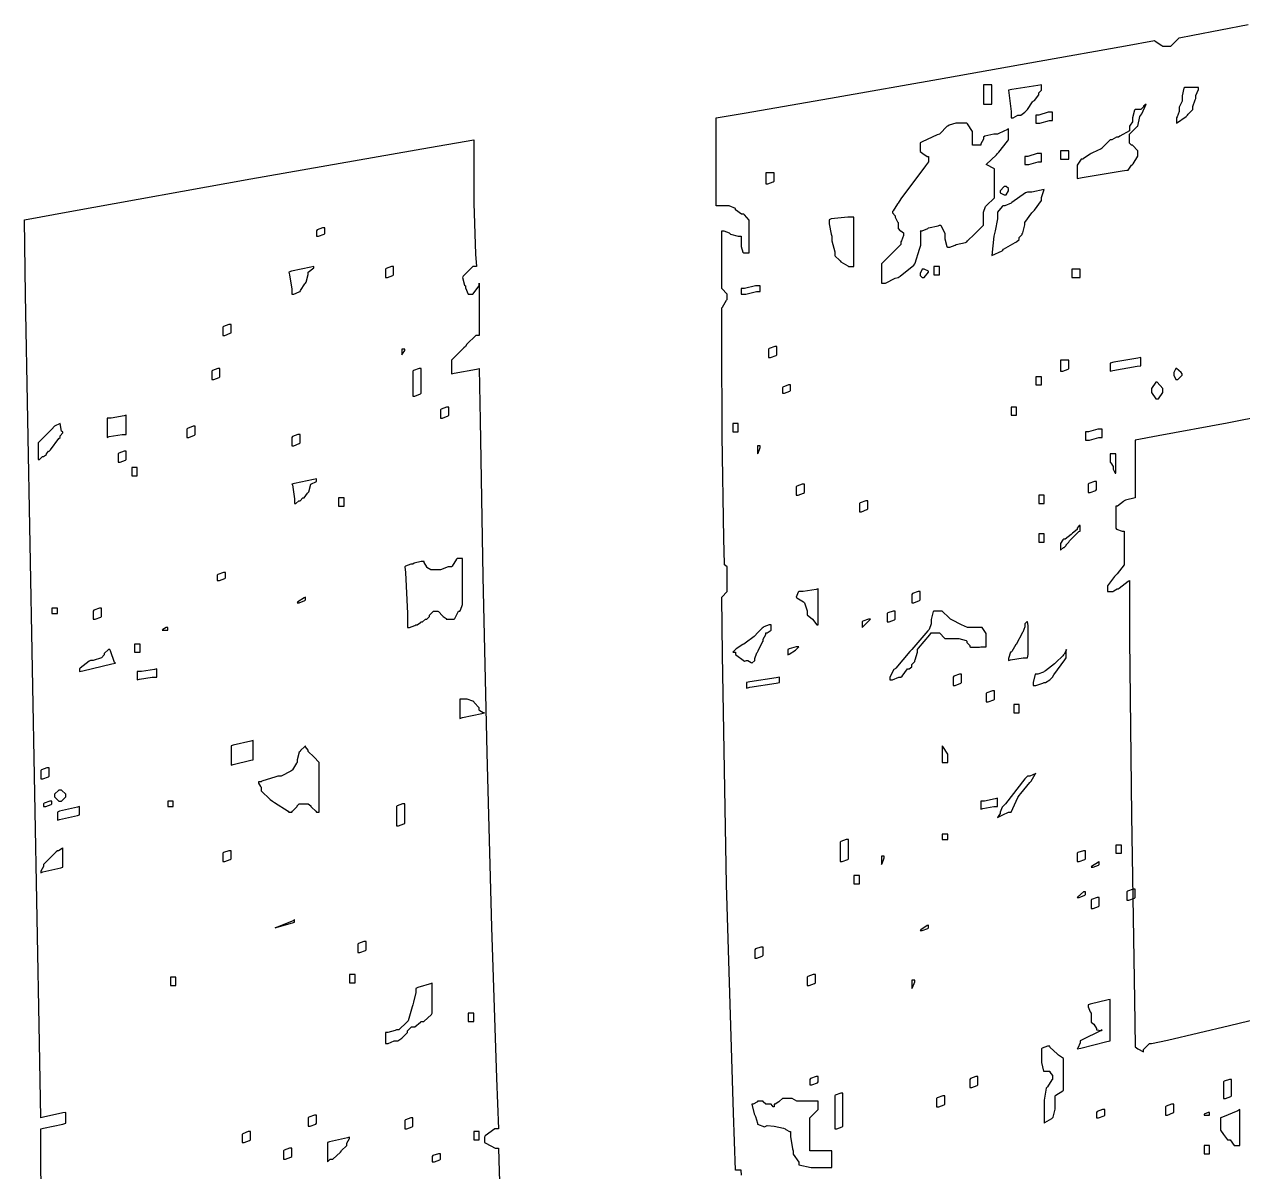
# Model space of a CAD drawing. Extents: x 59 to 294, y 65 to 304.
# Drawn here: x 87.6 to 103.19, y 284.53 to 299.22 of the extents above; entities that cross this region are included whole.
import ezdxf

# ---------------------------------------------------------------- set-up
doc = ezdxf.new("R2010")
doc.units = 0
doc.header["$MEASUREMENT"] = 0

msp = doc.modelspace()

# ---------------------------------------------------------------- linework, layer by layer
at = {"color": 7}
for points in [[(96.7754, 284.489), (96.7673, 284.551), (96.7493, 284.551), (96.7094, 284.551), (96.6971, 284.551), (96.6692, 285.283), (96.581, 288.207), (96.5288, 291.148), (96.5207, 291.888), (96.5288, 291.898), (96.581, 291.951), (96.5909, 291.96), (96.5909, 292.004), (96.5909, 292.103), (96.5909, 292.136), (96.5909, 292.154), (96.5909, 292.194), (96.5909, 292.206), (96.5909, 292.206), (96.5909, 292.24), (96.5909, 292.24), (96.5909, 292.276), (96.5909, 292.276), (96.5549, 292.304), (96.5549, 292.312), (96.5454, 292.639), (96.5246, 293.952), (96.5207, 295.183), (96.5207, 295.592), (96.5288, 295.602), (96.581, 295.69), (96.5909, 295.698), (96.5909, 295.734), (96.5909, 295.768), (96.581, 295.778), (96.5288, 295.832), (96.5207, 295.84), (96.5207, 296.026), (96.5207, 296.442), (96.5207, 296.58), (96.5468, 296.58), (96.6156, 296.555), (96.6251, 296.546), (96.6336, 296.537), (96.7327, 296.51), (96.7673, 296.51), (96.7673, 296.474), (96.7673, 296.474), (96.7673, 296.44), (96.7673, 296.44), (96.7673, 296.404), (96.7673, 296.377), (96.792, 296.307), (96.8015, 296.297), (96.8195, 296.297), (96.8597, 296.297), (96.8735, 296.297), (96.8735, 296.351), (96.8735, 296.471), (96.8735, 296.51), (96.8735, 296.554), (96.8735, 296.653), (96.8735, 296.686), (96.8735, 296.714), (96.81, 296.784), (96.8015, 296.792), (96.7754, 296.792), (96.6971, 296.846), (96.6971, 296.863), (96.6971, 296.863), (96.617, 296.898), (96.5909, 296.898), (96.5549, 296.898), (96.4752, 296.898), (96.4487, 296.898), (96.4487, 297.04), (96.4487, 297.463), (96.4487, 297.886), (96.4487, 298.027), (96.8319, 298.092), (97.984, 298.29), (99.2932, 298.522), (100.582, 298.752), (101.69, 298.95), (102.059, 299.015), (102.067, 299.007), (102.155, 298.953), (102.165, 298.943), (102.181, 298.943), (102.222, 298.943), (102.235, 298.943), (102.27, 298.943), (102.278, 298.953), (102.366, 299.041), (102.376, 299.049), (102.552, 299.085), (103.258, 299.223)], [(87.8099, 284.114), (87.8057, 284.839), (87.8057, 285.08), (87.8403, 285.09), (88.0883, 285.142), (88.1242, 285.151), (88.1242, 285.186), (88.1242, 285.265), (88.1242, 285.291), (88.0883, 285.283), (87.8403, 285.23), (87.8057, 285.221), (87.788, 286.183), (87.6117, 295.761), (87.5951, 296.722), (88.1765, 296.828), (90.4956, 297.247), (92.7806, 297.648), (93.3457, 297.744), (93.3457, 297.542), (93.3496, 296.933), (93.3704, 296.281), (93.3799, 296.121), (93.3358, 296.121), (93.212, 295.999), (93.2035, 295.981), (93.2035, 295.981), (93.2296, 295.884), (93.2395, 295.874), (93.2395, 295.848), (93.2737, 295.768), (93.2737, 295.768), (93.3097, 295.768), (93.3358, 295.768), (93.4159, 295.876), (93.4159, 295.91), (93.4159, 295.743), (93.4159, 295.366), (93.4159, 295.239), (93.3718, 295.239), (93.2561, 295.126), (93.2395, 295.099), (93.2215, 295.082), (93.0797, 294.94), (93.0631, 294.922), (93.0631, 294.896), (93.0631, 294.837), (93.0631, 294.816), (93.0631, 294.799), (93.0631, 294.76), (93.0631, 294.746), (93.0974, 294.755), (93.3799, 294.808), (93.4159, 294.816), (93.4268, 294.151), (93.4642, 292.154), (93.5122, 289.895), (93.5743, 287.664), (93.6392, 285.727), (93.6625, 285.08), (93.6184, 285.08), (93.4942, 284.992), (93.4861, 284.974), (93.4861, 284.958), (93.4861, 284.918), (93.4861, 284.904), (93.5027, 284.896), (93.6226, 284.832), (93.6625, 284.832), (93.6706, 284.533), (93.7147, 283.334)], [(103.981, 294.311), (102.989, 294.116), (102.106, 293.954), (101.812, 293.9), (101.812, 293.715), (101.812, 293.298), (101.812, 293.158), (101.812, 293.158), (101.687, 293.132), (101.67, 293.122), (101.661, 293.114), (101.588, 293.052), (101.564, 293.052), (101.564, 293.052), (101.564, 292.947), (101.564, 292.912), (101.564, 292.877), (101.564, 292.797), (101.564, 292.77), (101.572, 292.761), (101.646, 292.735), (101.67, 292.735), (101.67, 292.683), (101.67, 292.563), (101.67, 292.523), (101.67, 292.479), (101.67, 292.38), (101.67, 292.347), (101.67, 292.302), (101.582, 292.188), (101.564, 292.17), (101.546, 292.154), (101.46, 292.034), (101.46, 291.994), (101.46, 291.96), (101.476, 291.96), (101.516, 291.96), (101.53, 291.96), (101.538, 291.969), (101.583, 291.994), (101.6, 291.994), (101.608, 292.004), (101.723, 292.092), (101.74, 292.1), (101.74, 291.349), (101.763, 289.093), (101.802, 286.73), (101.812, 286.139), (101.812, 286.13), (101.847, 286.103), (101.847, 286.103), (101.917, 286.067), (101.917, 286.095), (101.995, 286.173), (102.023, 286.173), (102.225, 286.217), (103.019, 286.403), (103.777, 286.588)]]:
    msp.add_lwpolyline(points, dxfattribs=at)
for points in [[(99.8721, 298.203), (99.8982, 298.203), (99.9561, 298.203), (99.9765, 298.203), (99.9765, 298.265), (99.9765, 298.404), (99.9765, 298.45), (99.9504, 298.45), (99.8911, 298.45), (99.8721, 298.45), (99.8721, 298.389), (99.8721, 298.25), (99.8721, 298.203)], [(100.225, 298.027), (100.251, 298.027), (100.309, 298.061), (100.329, 298.061), (100.347, 298.061), (100.401, 298.097), (100.401, 298.097), (100.435, 298.133), (100.435, 298.133), (100.496, 298.23), (100.506, 298.238), (100.524, 298.248), (100.578, 298.321), (100.578, 298.344), (100.612, 298.38), (100.612, 298.398), (100.612, 298.438), (100.612, 298.45), (100.568, 298.442), (100.233, 298.389), (100.189, 298.38), (100.197, 298.345), (100.225, 298.107), (100.225, 298.027)], [(102.446, 298.414), (102.436, 298.406), (102.412, 298.307), (102.412, 298.274), (102.412, 298.239), (102.376, 298.161), (102.376, 298.133), (102.376, 298.107), (102.35, 298.037), (102.342, 298.027), (102.342, 297.991), (102.342, 297.957), (102.342, 297.957), (102.464, 298.045), (102.482, 298.061), (102.49, 298.071), (102.543, 298.125), (102.552, 298.133), (102.552, 298.169), (102.578, 298.257), (102.588, 298.274), (102.588, 298.31), (102.622, 298.388), (102.622, 298.414), (102.578, 298.414), (102.479, 298.414), (102.446, 298.414)], [(101.953, 298.203), (101.953, 298.203), (101.917, 298.177), (101.917, 298.167), (101.883, 298.133), (101.865, 298.133), (101.825, 298.133), (101.812, 298.133), (101.802, 298.125), (101.776, 298.026), (101.776, 297.991), (101.776, 297.974), (101.749, 297.93), (101.74, 297.921), (101.74, 297.885), (101.74, 297.859), (101.617, 297.79), (101.6, 297.78), (101.572, 297.78), (101.513, 297.744), (101.494, 297.744), (101.484, 297.736), (101.396, 297.648), (101.388, 297.638), (101.378, 297.63), (101.264, 297.578), (101.247, 297.568), (101.238, 297.56), (101.15, 297.507), (101.141, 297.498), (101.123, 297.498), (101.071, 297.419), (101.071, 297.392), (101.071, 297.357), (101.071, 297.279), (101.071, 297.251), (101.132, 297.261), (101.644, 297.348), (101.706, 297.356), (101.723, 297.356), (101.767, 297.419), (101.776, 297.428), (101.785, 297.437), (101.847, 297.536), (101.847, 297.568), (101.847, 297.604), (101.837, 297.614), (101.785, 297.666), (101.776, 297.674), (101.767, 297.674), (101.74, 297.7), (101.74, 297.708), (101.74, 297.744), (101.74, 297.762), (101.74, 297.802), (101.74, 297.815), (101.749, 297.825), (101.837, 297.913), (101.847, 297.921), (101.847, 297.921), (101.873, 298.045), (101.883, 298.061), (101.899, 298.079), (101.953, 298.203), (101.953, 298.203)], [(100.542, 297.957), (100.594, 297.957), (100.714, 297.991), (100.754, 297.991), (100.754, 298.019), (100.754, 298.078), (100.754, 298.097), (100.7, 298.097), (100.58, 298.061), (100.542, 298.061), (100.542, 298.035), (100.542, 297.977), (100.542, 297.957)], [(98.8138, 296.44), (98.8138, 296.405), (98.7242, 296.315), (98.7076, 296.297), (98.6896, 296.281), (98.5739, 296.166), (98.5654, 296.157), (98.5654, 296.096), (98.5654, 295.957), (98.5654, 295.91), (98.618, 295.91), (98.7418, 295.972), (98.7778, 295.981), (98.8039, 295.999), (98.9803, 296.14), (98.9901, 296.157), (98.9983, 296.166), (99.0505, 296.343), (99.0604, 296.369), (99.0685, 296.395), (99.0685, 296.572), (99.0604, 296.58), (99.0865, 296.58), (99.1567, 296.607), (99.1665, 296.616), (99.1665, 296.616), (99.289, 296.642), (99.3069, 296.65), (99.3235, 296.65), (99.3771, 296.546), (99.3771, 296.51), (99.3771, 296.475), (99.4033, 296.379), (99.4131, 296.369), (99.4392, 296.369), (99.5094, 296.395), (99.5193, 296.404), (99.5193, 296.404), (99.6417, 296.431), (99.6597, 296.44), (99.6678, 296.449), (99.756, 296.537), (99.7659, 296.546), (99.774, 296.555), (99.8622, 296.642), (99.8721, 296.65), (99.8721, 296.686), (99.8721, 296.766), (99.8721, 296.792), (99.8721, 296.82), (99.8968, 296.89), (99.9063, 296.898), (99.9148, 296.908), (100.003, 296.995), (100.013, 297.003), (100.013, 297.057), (100.013, 297.177), (100.013, 297.215), (100.013, 297.251), (100.013, 297.33), (100.013, 297.356), (100.013, 297.374), (99.9063, 297.428), (99.9063, 297.428), (99.9063, 297.428), (100.039, 297.551), (100.048, 297.568), (100.065, 297.586), (100.179, 297.728), (100.189, 297.744), (100.189, 297.78), (100.189, 297.859), (100.189, 297.885), (100.179, 297.877), (100.065, 297.825), (100.048, 297.815), (100.004, 297.815), (99.8883, 297.79), (99.8721, 297.78), (99.8721, 297.754), (99.8361, 297.695), (99.8361, 297.674), (99.8181, 297.674), (99.7783, 297.674), (99.7659, 297.674), (99.7299, 297.674), (99.7299, 297.71), (99.7299, 297.789), (99.7299, 297.815), (99.7299, 297.851), (99.6678, 297.948), (99.6597, 297.957), (99.6322, 297.957), (99.5729, 297.957), (99.5535, 297.957), (99.5179, 297.957), (99.4297, 297.93), (99.4131, 297.921), (99.4033, 297.913), (99.3151, 297.825), (99.3069, 297.815), (99.2794, 297.807), (99.0865, 297.718), (99.0604, 297.708), (99.0604, 297.692), (99.0604, 297.652), (99.0604, 297.638), (99.0604, 297.604), (99.0604, 297.596), (99.0946, 297.568), (99.0946, 297.568), (99.0946, 297.568), (99.1485, 297.532), (99.1665, 297.532), (99.1665, 297.498), (99.1665, 297.462), (99.1306, 297.41), (98.8123, 296.987), (98.7778, 296.933), (98.7683, 296.925), (98.7157, 296.836), (98.7076, 296.827), (98.7076, 296.81), (98.7418, 296.77), (98.7418, 296.756), (98.7418, 296.756), (98.7683, 296.696), (98.7778, 296.686), (98.7778, 296.67), (98.7778, 296.63), (98.7778, 296.616), (98.7778, 296.607), (98.8039, 296.58), (98.8138, 296.58), (98.8138, 296.58), (98.848, 296.555), (98.848, 296.546), (98.848, 296.519), (98.8219, 296.449), (98.8138, 296.44)], [(100.401, 297.428), (100.453, 297.428), (100.572, 297.462), (100.612, 297.462), (100.612, 297.489), (100.612, 297.549), (100.612, 297.568), (100.558, 297.568), (100.44, 297.532), (100.401, 297.532), (100.401, 297.506), (100.401, 297.448), (100.401, 297.428)], [(100.858, 297.498), (100.885, 297.498), (100.944, 297.498), (100.965, 297.498), (100.965, 297.525), (100.965, 297.585), (100.965, 297.604), (100.937, 297.604), (100.878, 297.604), (100.858, 297.604), (100.858, 297.578), (100.858, 297.518), (100.858, 297.498)], [(97.0841, 297.179), (97.1102, 297.179), (97.1808, 297.207), (97.1903, 297.215), (97.1903, 297.243), (97.1903, 297.302), (97.1903, 297.321), (97.1628, 297.321), (97.1035, 297.321), (97.0841, 297.321), (97.0841, 297.287), (97.0841, 297.207), (97.0841, 297.179)], [(100.648, 297.109), (100.648, 297.109), (100.488, 297.075), (100.435, 297.075), (100.408, 297.066), (100.233, 296.943), (100.225, 296.933), (100.225, 296.933), (100.145, 296.898), (100.119, 296.898), (100.109, 296.89), (100.048, 296.817), (100.048, 296.792), (100.048, 296.732), (100.021, 296.581), (100.013, 296.546), (100.003, 296.511), (99.9765, 296.263), (99.9765, 296.263), (99.9765, 296.263), (100.109, 296.325), (100.119, 296.333), (100.127, 296.343), (100.277, 296.431), (100.295, 296.44), (100.295, 296.44), (100.329, 296.466), (100.329, 296.474), (100.329, 296.492), (100.365, 296.533), (100.365, 296.546), (100.373, 296.555), (100.401, 296.654), (100.401, 296.686), (100.401, 296.686), (100.488, 296.81), (100.506, 296.827), (100.524, 296.845), (100.612, 296.969), (100.612, 296.969), (100.612, 297.004), (100.648, 297.109), (100.648, 297.109)], [(100.153, 297.145), (100.135, 297.145), (100.083, 297.093), (100.083, 297.075), (100.083, 297.066), (100.135, 297.039), (100.153, 297.039), (100.161, 297.039), (100.189, 297.093), (100.189, 297.109), (100.189, 297.119), (100.161, 297.145), (100.153, 297.145)], [(97.8958, 296.722), (97.8958, 296.67), (97.9219, 296.537), (97.9318, 296.51), (97.9318, 296.449), (97.966, 296.31), (97.966, 296.263), (97.9745, 296.255), (98.0267, 296.202), (98.0362, 296.193), (98.0447, 296.184), (98.1329, 296.131), (98.1424, 296.121), (98.159, 296.121), (98.1989, 296.121), (98.2126, 296.121), (98.2126, 296.281), (98.2126, 296.638), (98.2126, 296.756), (98.1329, 296.756), (97.9219, 296.732), (97.8958, 296.722)], [(91.3335, 296.51), (91.3599, 296.51), (91.4301, 296.537), (91.4396, 296.546), (91.4396, 296.563), (91.4396, 296.604), (91.4396, 296.616), (91.4121, 296.616), (91.3419, 296.59), (91.3335, 296.58), (91.3335, 296.58), (91.3335, 296.528), (91.3335, 296.51)], [(91.0167, 295.768), (91.0428, 295.768), (91.113, 295.796), (91.1229, 295.804), (91.131, 295.814), (91.1835, 295.902), (91.1931, 295.91), (91.2012, 295.92), (91.229, 296.019), (91.229, 296.051), (91.229, 296.051), (91.2992, 296.105), (91.2992, 296.121), (91.2633, 296.113), (91.0153, 296.061), (90.9807, 296.051), (90.9891, 296.017), (91.0167, 295.83), (91.0167, 295.768)], [(92.2154, 295.981), (92.2419, 295.981), (92.3121, 296.008), (92.3216, 296.017), (92.3216, 296.043), (92.3216, 296.102), (92.3216, 296.121), (92.2941, 296.121), (92.2239, 296.096), (92.2154, 296.087), (92.2154, 296.061), (92.2154, 296.001), (92.2154, 295.981)], [(99.2367, 296.017), (99.2533, 296.017), (99.2932, 296.017), (99.3069, 296.017), (99.3069, 296.043), (99.3069, 296.102), (99.3069, 296.121), (99.289, 296.121), (99.2491, 296.121), (99.2367, 296.121), (99.2367, 296.095), (99.2367, 296.037), (99.2367, 296.017)], [(99.0946, 296.087), (99.085, 296.087), (99.0604, 296.034), (99.0604, 296.017), (99.0604, 296.008), (99.085, 295.981), (99.0946, 295.981), (99.1126, 295.981), (99.1665, 296.051), (99.1665, 296.051), (99.1665, 296.061), (99.1126, 296.087), (99.0946, 296.087)], [(101.001, 295.981), (101.027, 295.981), (101.086, 295.981), (101.107, 295.981), (101.107, 296.008), (101.107, 296.067), (101.107, 296.087), (101.079, 296.087), (101.02, 296.087), (101.001, 296.087), (101.001, 296.061), (101.001, 296.001), (101.001, 295.981)], [(96.7673, 295.768), (96.828, 295.768), (96.967, 295.804), (97.0139, 295.804), (97.0139, 295.822), (97.0139, 295.862), (97.0139, 295.874), (96.9518, 295.874), (96.8128, 295.84), (96.7673, 295.84), (96.7673, 295.822), (96.7673, 295.782), (96.7673, 295.768)], [(90.1347, 295.239), (90.1608, 295.239), (90.231, 295.267), (90.2409, 295.275), (90.2409, 295.303), (90.2409, 295.362), (90.2409, 295.381), (90.2134, 295.381), (90.1428, 295.355), (90.1347, 295.345), (90.1347, 295.319), (90.1347, 295.26), (90.1347, 295.239)], [(92.4278, 294.992), (92.4278, 294.992), (92.4278, 294.992), (92.4278, 294.992), (92.4359, 295.002), (92.4638, 295.047), (92.4638, 295.063), (92.4278, 295.063), (92.4278, 295.046), (92.4278, 295.006), (92.4278, 294.992)], [(97.1201, 294.958), (97.1462, 294.958), (97.2164, 294.984), (97.2263, 294.992), (97.2263, 295.02), (97.2263, 295.079), (97.2263, 295.099), (97.1984, 295.099), (97.1282, 295.073), (97.1201, 295.063), (97.1201, 295.037), (97.1201, 294.979), (97.1201, 294.958)], [(100.858, 294.782), (100.885, 294.782), (100.955, 294.808), (100.965, 294.816), (100.965, 294.844), (100.965, 294.903), (100.965, 294.922), (100.937, 294.922), (100.878, 294.922), (100.858, 294.922), (100.858, 294.888), (100.858, 294.809), (100.858, 294.782)], [(101.494, 294.782), (101.528, 294.791), (101.838, 294.844), (101.883, 294.852), (101.883, 294.88), (101.883, 294.939), (101.883, 294.958), (101.847, 294.95), (101.538, 294.896), (101.494, 294.886), (101.494, 294.86), (101.494, 294.802), (101.494, 294.782)], [(89.9943, 294.676), (90.0204, 294.676), (90.0892, 294.702), (90.0987, 294.71), (90.0987, 294.738), (90.0987, 294.797), (90.0987, 294.816), (90.0726, 294.816), (90.0024, 294.791), (89.9943, 294.782), (89.9943, 294.755), (89.9943, 294.696), (89.9943, 294.676)], [(92.5682, 294.463), (92.5946, 294.463), (92.6648, 294.491), (92.6744, 294.499), (92.6744, 294.579), (92.6744, 294.757), (92.6744, 294.816), (92.6469, 294.816), (92.5766, 294.791), (92.5682, 294.782), (92.5682, 294.703), (92.5682, 294.524), (92.5682, 294.463)], [(100.542, 294.605), (100.558, 294.605), (100.598, 294.605), (100.612, 294.605), (100.612, 294.632), (100.612, 294.691), (100.612, 294.71), (100.594, 294.71), (100.554, 294.71), (100.542, 294.71), (100.542, 294.684), (100.542, 294.626), (100.542, 294.605)], [(102.342, 294.816), (102.332, 294.816), (102.306, 294.764), (102.306, 294.746), (102.306, 294.729), (102.332, 294.676), (102.342, 294.676), (102.358, 294.676), (102.412, 294.729), (102.412, 294.746), (102.402, 294.764), (102.342, 294.817), (102.342, 294.816)], [(97.2965, 294.499), (97.3226, 294.499), (97.3928, 294.525), (97.4026, 294.533), (97.4026, 294.551), (97.4026, 294.593), (97.4026, 294.605), (97.3748, 294.605), (97.3046, 294.579), (97.2965, 294.569), (97.2965, 294.553), (97.2965, 294.513), (97.2965, 294.499)], [(102.093, 294.64), (102.076, 294.64), (102.023, 294.561), (102.023, 294.533), (102.023, 294.507), (102.076, 294.429), (102.093, 294.429), (102.111, 294.429), (102.165, 294.507), (102.165, 294.533), (102.165, 294.561), (102.093, 294.64), (102.093, 294.64)], [(92.921, 294.181), (92.9474, 294.181), (93.0176, 294.209), (93.0271, 294.217), (93.0271, 294.244), (93.0271, 294.303), (93.0271, 294.323), (92.9996, 294.323), (92.9294, 294.297), (92.921, 294.287), (92.921, 294.261), (92.921, 294.201), (92.921, 294.181)], [(100.225, 294.217), (100.241, 294.217), (100.281, 294.217), (100.295, 294.217), (100.295, 294.244), (100.295, 294.303), (100.295, 294.323), (100.277, 294.323), (100.237, 294.323), (100.225, 294.323), (100.225, 294.297), (100.225, 294.237), (100.225, 294.217)], [(88.054, 294.11), (87.9821, 294.076), (87.9479, 294.04), (87.9299, 294.024), (87.788, 293.882), (87.7715, 293.864), (87.7715, 293.847), (87.7715, 293.807), (87.7715, 293.794), (87.7715, 293.794), (87.7715, 293.741), (87.7715, 293.723), (87.7715, 293.706), (87.7715, 293.666), (87.7715, 293.652), (87.788, 293.652), (87.8279, 293.688), (87.8417, 293.688), (87.8417, 293.688), (87.8777, 293.715), (87.8777, 293.723), (87.8777, 293.723), (87.9023, 293.758), (87.9119, 293.758), (87.9285, 293.776), (88.036, 293.918), (88.054, 293.934), (88.054, 293.952), (88.0883, 293.992), (88.0883, 294.004), (88.0703, 294.014), (88.054, 294.11), (88.054, 294.11)], [(88.6534, 293.934), (88.6795, 293.944), (88.845, 293.97), (88.9, 293.97), (88.9, 294.032), (88.9, 294.171), (88.9, 294.217), (88.8725, 294.209), (88.707, 294.181), (88.6534, 294.181), (88.6534, 294.12), (88.6534, 293.981), (88.6534, 293.934)], [(89.6758, 293.934), (89.7019, 293.934), (89.7724, 293.962), (89.7819, 293.97), (89.7819, 293.998), (89.7819, 294.057), (89.7819, 294.076), (89.7544, 294.076), (89.6842, 294.05), (89.6758, 294.04), (89.6758, 294.014), (89.6758, 293.955), (89.6758, 293.934)], [(96.6611, 294.004), (96.6777, 294.004), (96.7176, 294.004), (96.7313, 294.004), (96.7313, 294.032), (96.7313, 294.091), (96.7313, 294.11), (96.7133, 294.11), (96.6735, 294.11), (96.6611, 294.11), (96.6611, 294.084), (96.6611, 294.025), (96.6611, 294.004)], [(91.0167, 293.828), (91.0428, 293.828), (91.113, 293.856), (91.1229, 293.864), (91.1229, 293.891), (91.1229, 293.951), (91.1229, 293.97), (91.0953, 293.97), (91.0248, 293.944), (91.0167, 293.934), (91.0167, 293.908), (91.0167, 293.849), (91.0167, 293.828)], [(101.177, 293.9), (101.229, 293.9), (101.348, 293.934), (101.388, 293.934), (101.388, 293.962), (101.388, 294.021), (101.388, 294.04), (101.334, 294.04), (101.215, 294.004), (101.177, 294.004), (101.177, 293.978), (101.177, 293.92), (101.177, 293.9)], [(96.9779, 293.723), (96.9779, 293.723), (96.9779, 293.723), (96.9779, 293.723), (96.9864, 293.733), (97.0139, 293.805), (97.0139, 293.828), (96.9779, 293.828), (96.9779, 293.802), (96.9779, 293.744), (96.9779, 293.723)], [(88.7938, 293.617), (88.8199, 293.617), (88.8905, 293.643), (88.9, 293.652), (88.9, 293.679), (88.9, 293.739), (88.9, 293.758), (88.8725, 293.758), (88.8023, 293.733), (88.7938, 293.723), (88.7938, 293.697), (88.7938, 293.638), (88.7938, 293.617)], [(101.494, 293.617), (101.502, 293.609), (101.53, 293.563), (101.53, 293.547), (101.53, 293.529), (101.554, 293.475), (101.564, 293.475), (101.564, 293.537), (101.564, 293.678), (101.564, 293.723), (101.546, 293.723), (101.506, 293.723), (101.494, 293.723), (101.494, 293.697), (101.494, 293.638), (101.494, 293.617)], [(88.9702, 293.441), (88.9868, 293.441), (89.0266, 293.441), (89.0404, 293.441), (89.0404, 293.468), (89.0404, 293.528), (89.0404, 293.547), (89.0228, 293.547), (88.9825, 293.547), (88.9702, 293.547), (88.9702, 293.521), (88.9702, 293.461), (88.9702, 293.441)], [(91.0526, 293.088), (91.0689, 293.088), (91.1091, 293.122), (91.1229, 293.122), (91.1571, 293.158), (91.1751, 293.158), (91.2192, 293.22), (91.229, 293.229), (91.2372, 293.238), (91.2633, 293.335), (91.2633, 293.335), (91.3335, 293.371), (91.3335, 293.405), (91.2978, 293.397), (91.0512, 293.344), (91.0167, 293.335), (91.0248, 293.327), (91.0526, 293.149), (91.0526, 293.088)], [(97.4729, 293.194), (97.499, 293.194), (97.5692, 293.22), (97.579, 293.229), (97.579, 293.256), (97.579, 293.315), (97.579, 293.335), (97.5512, 293.335), (97.481, 293.309), (97.4729, 293.299), (97.4729, 293.273), (97.4729, 293.215), (97.4729, 293.194)], [(101.211, 293.229), (101.238, 293.229), (101.308, 293.256), (101.317, 293.265), (101.317, 293.292), (101.317, 293.351), (101.317, 293.371), (101.29, 293.371), (101.22, 293.344), (101.211, 293.335), (101.211, 293.309), (101.211, 293.249), (101.211, 293.229)], [(91.616, 293.052), (91.6326, 293.052), (91.6725, 293.052), (91.6862, 293.052), (91.6862, 293.08), (91.6862, 293.139), (91.6862, 293.158), (91.6686, 293.158), (91.6284, 293.158), (91.616, 293.158), (91.616, 293.132), (91.616, 293.073), (91.616, 293.052)], [(100.578, 293.088), (100.594, 293.088), (100.634, 293.088), (100.648, 293.088), (100.648, 293.116), (100.648, 293.175), (100.648, 293.194), (100.63, 293.194), (100.59, 293.194), (100.578, 293.194), (100.578, 293.168), (100.578, 293.109), (100.578, 293.088)], [(98.2846, 292.982), (98.3107, 292.982), (98.3795, 293.009), (98.389, 293.018), (98.389, 293.044), (98.389, 293.103), (98.389, 293.122), (98.3629, 293.122), (98.2927, 293.098), (98.2846, 293.088), (98.2846, 293.062), (98.2846, 293.003), (98.2846, 292.982)], [(100.578, 292.593), (100.594, 292.593), (100.634, 292.593), (100.648, 292.593), (100.648, 292.621), (100.648, 292.68), (100.648, 292.699), (100.63, 292.699), (100.59, 292.699), (100.578, 292.699), (100.578, 292.673), (100.578, 292.614), (100.578, 292.593)], [(101.107, 292.806), (101.097, 292.806), (101.071, 292.77), (101.071, 292.77), (101.071, 292.753), (101.009, 292.709), (101.001, 292.699), (100.991, 292.691), (100.918, 292.629), (100.894, 292.629), (100.885, 292.621), (100.858, 292.576), (100.858, 292.559), (100.858, 292.542), (100.858, 292.503), (100.858, 292.489), (100.894, 292.523), (100.903, 292.523), (100.93, 292.55), (100.93, 292.559), (100.965, 292.593), (100.973, 292.611), (101.089, 292.727), (101.107, 292.735), (101.107, 292.77), (101.107, 292.77), (101.107, 292.797), (101.107, 292.806)], [(92.498, 291.501), (92.5241, 291.501), (92.5946, 291.527), (92.6042, 291.535), (92.6207, 291.535), (92.6648, 291.563), (92.6744, 291.571), (92.691, 291.571), (92.7308, 291.607), (92.7446, 291.607), (92.7806, 291.641), (92.7806, 291.659), (92.8328, 291.711), (92.8508, 291.711), (92.8867, 291.711), (92.8949, 291.703), (92.9474, 291.651), (92.9569, 291.641), (92.9569, 291.641), (92.9929, 291.616), (92.9929, 291.607), (93.0271, 291.607), (93.0437, 291.607), (93.0836, 291.607), (93.0974, 291.607), (93.1058, 291.616), (93.1527, 291.711), (93.1693, 291.711), (93.1774, 291.721), (93.2035, 291.794), (93.2035, 291.817), (93.2035, 291.96), (93.2035, 292.278), (93.2035, 292.383), (93.1855, 292.383), (93.1457, 292.383), (93.1333, 292.383), (93.1238, 292.374), (93.0712, 292.286), (93.0631, 292.276), (93.019, 292.276), (92.9199, 292.24), (92.8867, 292.24), (92.8688, 292.24), (92.8289, 292.24), (92.8165, 292.24), (92.7985, 292.24), (92.7446, 292.268), (92.7446, 292.276), (92.7446, 292.276), (92.7104, 292.33), (92.7104, 292.347), (92.6744, 292.347), (92.5862, 292.322), (92.5682, 292.312), (92.5421, 292.312), (92.4719, 292.286), (92.4638, 292.276), (92.4719, 292.206), (92.498, 291.677), (92.498, 291.501)], [(90.0645, 292.1), (90.0906, 292.1), (90.1608, 292.128), (90.1707, 292.136), (90.1707, 292.154), (90.1707, 292.194), (90.1707, 292.206), (90.1428, 292.206), (90.0726, 292.18), (90.0645, 292.17), (90.0645, 292.154), (90.0645, 292.114), (90.0645, 292.1)], [(97.4729, 291.888), (97.481, 291.88), (97.5692, 291.827), (97.579, 291.817), (97.579, 291.817), (97.6133, 291.713), (97.6133, 291.677), (97.6133, 291.66), (97.6835, 291.607), (97.6835, 291.607), (97.6835, 291.607), (97.7374, 291.535), (97.7554, 291.535), (97.7554, 291.651), (97.7554, 291.908), (97.7554, 291.994), (97.7276, 291.986), (97.5625, 291.96), (97.5071, 291.96), (97.4975, 291.951), (97.4729, 291.888), (97.4729, 291.888)], [(98.9542, 291.817), (98.9803, 291.817), (99.0505, 291.845), (99.0604, 291.853), (99.0604, 291.881), (99.0604, 291.94), (99.0604, 291.96), (99.0328, 291.96), (98.9623, 291.933), (98.9542, 291.924), (98.9542, 291.898), (98.9542, 291.838), (98.9542, 291.817)], [(87.9479, 291.677), (87.9644, 291.677), (88.0043, 291.677), (88.0181, 291.677), (88.0181, 291.695), (88.0181, 291.735), (88.0181, 291.747), (88.0001, 291.747), (87.9602, 291.747), (87.9479, 291.747), (87.9479, 291.731), (87.9479, 291.691), (87.9479, 291.677)], [(88.477, 291.607), (88.5031, 291.607), (88.5733, 291.633), (88.5832, 291.641), (88.5832, 291.669), (88.5832, 291.728), (88.5832, 291.747), (88.5553, 291.747), (88.4851, 291.721), (88.477, 291.711), (88.477, 291.685), (88.477, 291.627), (88.477, 291.607)], [(91.0869, 291.817), (91.113, 291.817), (91.1835, 291.845), (91.1931, 291.853), (91.1931, 291.888), (91.1751, 291.88), (91.0953, 291.827), (91.0869, 291.817)], [(98.3188, 291.501), (98.3273, 291.51), (98.4155, 291.598), (98.425, 291.607), (98.3975, 291.607), (98.3273, 291.58), (98.3188, 291.571), (98.3188, 291.571), (98.3188, 291.519), (98.3188, 291.501)], [(98.6374, 291.571), (98.6635, 291.571), (98.7323, 291.598), (98.7418, 291.607), (98.7418, 291.633), (98.7418, 291.692), (98.7418, 291.711), (98.7157, 291.711), (98.6455, 291.687), (98.6374, 291.677), (98.6374, 291.651), (98.6374, 291.592), (98.6374, 291.571)], [(98.6716, 290.829), (98.7062, 290.829), (98.7859, 290.865), (98.8138, 290.865), (98.83, 290.875), (98.8963, 290.971), (98.9182, 290.971), (98.9182, 290.971), (98.9542, 290.998), (98.9542, 291.006), (98.9542, 291.024), (98.9901, 291.065), (98.9901, 291.078), (98.9983, 291.087), (99.0244, 291.186), (99.0244, 291.218), (99.041, 291.236), (99.1828, 291.404), (99.2008, 291.43), (99.2173, 291.43), (99.2572, 291.43), (99.271, 291.43), (99.3069, 291.43), (99.3151, 291.422), (99.3676, 291.368), (99.3771, 291.358), (99.4117, 291.358), (99.4915, 291.358), (99.5193, 291.358), (99.5535, 291.358), (99.6502, 291.334), (99.6597, 291.324), (99.6597, 291.308), (99.6957, 291.268), (99.6957, 291.254), (99.7038, 291.246), (99.8181, 291.246), (99.8361, 291.254), (99.8527, 291.254), (99.8926, 291.254), (99.9063, 291.254), (99.9063, 291.29), (99.9063, 291.368), (99.9063, 291.394), (99.9063, 291.422), (99.8527, 291.501), (99.8361, 291.501), (99.8361, 291.501), (99.6957, 291.501), (99.6957, 291.501), (99.6678, 291.501), (99.5895, 291.535), (99.5895, 291.535), (99.5895, 291.535), (99.4653, 291.598), (99.4474, 291.607), (99.4297, 291.624), (99.3429, 291.711), (99.3429, 291.711), (99.3069, 291.711), (99.289, 291.711), (99.2491, 291.711), (99.2367, 291.711), (99.2269, 291.703), (99.2008, 291.604), (99.2008, 291.571), (99.2008, 291.545), (99.1747, 291.475), (99.1665, 291.465), (99.1567, 291.457), (98.9803, 291.246), (98.9542, 291.218), (98.9266, 291.192), (98.7503, 290.981), (98.7418, 290.971), (98.7242, 290.963), (98.6716, 290.864), (98.6716, 290.829)], [(89.359, 291.465), (89.3755, 291.465), (89.4154, 291.465), (89.4292, 291.465), (89.4292, 291.501), (89.4112, 291.501), (89.3671, 291.475), (89.359, 291.465), (89.359, 291.465), (89.359, 291.465), (89.359, 291.465)], [(96.6971, 291.182), (96.6971, 291.156), (96.8114, 291.069), (96.8375, 291.078), (96.8541, 291.078), (96.8982, 291.051), (96.9077, 291.042), (96.9437, 291.078), (96.9437, 291.104), (96.9684, 291.174), (96.9779, 291.182), (96.9864, 291.2), (97.04, 291.308), (97.0499, 291.324), (97.0499, 291.352), (97.0841, 291.411), (97.0841, 291.43), (97.1007, 291.43), (97.1543, 291.465), (97.1543, 291.465), (97.1543, 291.483), (97.1543, 291.522), (97.1543, 291.535), (97.1282, 291.535), (97.058, 291.51), (97.0499, 291.501), (97.04, 291.492), (96.9864, 291.44), (96.9779, 291.43), (96.9437, 291.394), (96.9338, 291.386), (96.8195, 291.298), (96.8015, 291.288), (96.792, 291.28), (96.7052, 291.228), (96.6971, 291.218), (96.6611, 291.182), (96.6611, 291.182), (96.6971, 291.182), (96.6971, 291.182)], [(100.435, 291.571), (100.426, 291.571), (100.401, 291.545), (100.401, 291.535), (100.401, 291.509), (100.373, 291.44), (100.365, 291.43), (100.356, 291.412), (100.303, 291.306), (100.295, 291.288), (100.285, 291.28), (100.233, 291.192), (100.225, 291.182), (100.215, 291.182), (100.189, 291.104), (100.189, 291.078), (100.215, 291.087), (100.38, 291.112), (100.435, 291.112), (100.444, 291.156), (100.444, 291.527), (100.435, 291.571), (100.435, 291.571), (100.435, 291.571), (100.435, 291.571)], [(89.0062, 291.182), (89.0228, 291.182), (89.0626, 291.182), (89.0764, 291.182), (89.0764, 291.21), (89.0764, 291.269), (89.0764, 291.288), (89.0584, 291.288), (89.0185, 291.288), (89.0062, 291.288), (89.0062, 291.262), (89.0062, 291.203), (89.0062, 291.182)], [(88.6876, 291.218), (88.67, 291.218), (88.6174, 291.166), (88.6174, 291.148), (88.5832, 291.112), (88.5832, 291.112), (88.4756, 291.078), (88.441, 291.078), (88.423, 291.069), (88.3087, 290.981), (88.3006, 290.971), (88.3006, 290.935), (88.3447, 290.945), (88.7155, 291.034), (88.7596, 291.042), (88.7497, 291.051), (88.6961, 291.201), (88.6876, 291.218), (88.6876, 291.218), (88.6876, 291.218), (88.6876, 291.218)], [(97.3667, 291.148), (97.3667, 291.148), (97.3667, 291.148), (97.3667, 291.148), (97.3832, 291.157), (97.463, 291.21), (97.4729, 291.218), (97.5071, 291.254), (97.4714, 291.254), (97.3832, 291.228), (97.3667, 291.218), (97.3667, 291.201), (97.3667, 291.162), (97.3667, 291.148)], [(100.894, 291.148), (100.885, 291.139), (100.797, 291.051), (100.788, 291.042), (100.779, 291.034), (100.664, 290.945), (100.648, 290.935), (100.638, 290.927), (100.565, 290.901), (100.542, 290.901), (100.532, 290.901), (100.506, 290.795), (100.506, 290.759), (100.54, 290.759), (100.63, 290.787), (100.648, 290.795), (100.664, 290.795), (100.718, 290.829), (100.718, 290.829), (100.754, 290.865), (100.77, 290.893), (100.912, 291.086), (100.93, 291.112), (100.93, 291.139), (100.93, 291.199), (100.93, 291.218), (100.934, 291.214), (100.903, 291.157), (100.894, 291.148)], [(89.0404, 290.829), (89.0669, 290.839), (89.232, 290.865), (89.2888, 290.865), (89.2888, 290.893), (89.2888, 290.952), (89.2888, 290.971), (89.2609, 290.963), (89.0958, 290.935), (89.0404, 290.935), (89.0404, 290.909), (89.0404, 290.85), (89.0404, 290.829)], [(96.8375, 290.725), (96.8816, 290.734), (97.2164, 290.787), (97.2605, 290.795), (97.2605, 290.813), (97.2605, 290.853), (97.2605, 290.865), (97.2164, 290.857), (96.8816, 290.805), (96.8375, 290.795), (96.8375, 290.795), (96.8375, 290.743), (96.8375, 290.725)], [(99.4833, 290.759), (99.5094, 290.759), (99.5796, 290.787), (99.5895, 290.795), (99.5895, 290.823), (99.5895, 290.882), (99.5895, 290.901), (99.562, 290.901), (99.4915, 290.875), (99.4833, 290.865), (99.4833, 290.839), (99.4833, 290.78), (99.4833, 290.759)], [(99.9063, 290.548), (99.9324, 290.548), (100.003, 290.575), (100.013, 290.583), (100.013, 290.61), (100.013, 290.669), (100.013, 290.689), (99.985, 290.689), (99.9148, 290.663), (99.9063, 290.653), (99.9063, 290.627), (99.9063, 290.569), (99.9063, 290.548)], [(93.1693, 290.336), (93.2035, 290.346), (93.4501, 290.398), (93.4861, 290.406), (93.4681, 290.406), (93.424, 290.434), (93.4159, 290.442), (93.4159, 290.47), (93.3538, 290.54), (93.3457, 290.548), (93.3358, 290.558), (93.2628, 290.583), (93.2395, 290.583), (93.2215, 290.583), (93.1817, 290.583), (93.1693, 290.583), (93.1693, 290.522), (93.1693, 290.383), (93.1693, 290.336)], [(100.259, 290.406), (100.276, 290.406), (100.316, 290.406), (100.329, 290.406), (100.329, 290.434), (100.329, 290.493), (100.329, 290.513), (100.312, 290.513), (100.271, 290.513), (100.259, 290.513), (100.259, 290.486), (100.259, 290.427), (100.259, 290.406)], [(90.2409, 289.737), (90.267, 289.746), (90.4956, 289.799), (90.5235, 289.807), (90.5235, 289.869), (90.5235, 290.008), (90.5235, 290.054), (90.4956, 290.045), (90.267, 289.993), (90.2409, 289.983), (90.2409, 289.923), (90.2409, 289.784), (90.2409, 289.737)], [(90.6279, 289.454), (90.6279, 289.41), (90.7426, 289.296), (90.7701, 289.278), (90.7962, 289.261), (90.9712, 289.147), (90.9807, 289.137), (91.0167, 289.137), (91.0248, 289.147), (91.0773, 289.199), (91.0869, 289.208), (91.0869, 289.217), (91.113, 289.242), (91.1229, 289.242), (91.1394, 289.242), (91.1793, 289.242), (91.1931, 289.242), (91.229, 289.242), (91.229, 289.242), (91.2633, 289.217), (91.2633, 289.208), (91.2717, 289.199), (91.3239, 289.147), (91.3335, 289.137), (91.3694, 289.137), (91.3694, 289.296), (91.3694, 289.653), (91.3694, 289.771), (91.3599, 289.781), (91.3074, 289.834), (91.2992, 289.843), (91.2894, 289.852), (91.2372, 289.905), (91.229, 289.913), (91.229, 289.931), (91.1931, 289.971), (91.1931, 289.983), (91.1835, 289.975), (91.131, 289.923), (91.1229, 289.913), (91.113, 289.905), (91.0869, 289.806), (91.0869, 289.771), (91.0773, 289.763), (91.0248, 289.676), (91.0167, 289.667), (91.0071, 289.658), (90.8816, 289.595), (90.8403, 289.595), (90.8128, 289.586), (90.6364, 289.534), (90.6279, 289.524), (90.5937, 289.524), (90.5937, 289.508), (90.6184, 289.464), (90.6279, 289.454)], [(99.3429, 289.771), (99.3592, 289.771), (99.3994, 289.771), (99.4131, 289.771), (99.4131, 289.789), (99.4131, 289.83), (99.4131, 289.843), (99.4131, 289.879), (99.351, 289.975), (99.3429, 289.983), (99.3429, 289.931), (99.3429, 289.811), (99.3429, 289.771)], [(87.8057, 289.56), (87.8321, 289.56), (87.9023, 289.586), (87.9119, 289.595), (87.9119, 289.622), (87.9119, 289.682), (87.9119, 289.701), (87.8844, 289.701), (87.8141, 289.676), (87.8057, 289.667), (87.8057, 289.64), (87.8057, 289.581), (87.8057, 289.56)], [(100.435, 289.595), (100.4, 289.56), (100.153, 289.243), (100.119, 289.208), (100.109, 289.199), (100.083, 289.137), (100.083, 289.137), (100.083, 289.119), (100.048, 289.065), (100.048, 289.065), (100.119, 289.101), (100.189, 289.137), (100.223, 289.137), (100.312, 289.322), (100.329, 289.348), (100.347, 289.375), (100.462, 289.516), (100.471, 289.524), (100.48, 289.534), (100.532, 289.622), (100.542, 289.631), (100.542, 289.631), (100.462, 289.595), (100.435, 289.595)], [(88.054, 289.418), (88.036, 289.418), (87.9821, 289.366), (87.9821, 289.348), (87.9821, 289.331), (88.036, 289.278), (88.054, 289.278), (88.0703, 289.278), (88.1242, 289.331), (88.1242, 289.348), (88.1242, 289.366), (88.0703, 289.418), (88.054, 289.418)], [(87.8417, 289.208), (87.8678, 289.208), (87.938, 289.234), (87.9479, 289.242), (87.9479, 289.278), (87.9203, 289.278), (87.8498, 289.252), (87.8417, 289.242), (87.8417, 289.242), (87.8417, 289.217), (87.8417, 289.208)], [(89.4292, 289.208), (89.4457, 289.208), (89.4856, 289.208), (89.4994, 289.208), (89.4994, 289.226), (89.4994, 289.265), (89.4994, 289.278), (89.4814, 289.278), (89.4415, 289.278), (89.4292, 289.278), (89.4292, 289.261), (89.4292, 289.221), (89.4292, 289.208)], [(92.3576, 288.961), (92.3837, 288.961), (92.4539, 288.987), (92.4638, 288.995), (92.4638, 289.057), (92.4638, 289.197), (92.4638, 289.242), (92.4359, 289.242), (92.3657, 289.217), (92.3576, 289.208), (92.3576, 289.147), (92.3576, 289.008), (92.3576, 288.961)], [(99.8361, 289.172), (99.8622, 289.181), (100.002, 289.208), (100.048, 289.208), (100.048, 289.235), (100.048, 289.294), (100.048, 289.314), (100.021, 289.305), (99.8816, 289.278), (99.8361, 289.278), (99.8361, 289.252), (99.8361, 289.192), (99.8361, 289.172)], [(88.0181, 289.031), (88.0442, 289.041), (88.2731, 289.093), (88.3006, 289.101), (88.3006, 289.129), (88.3006, 289.188), (88.3006, 289.208), (88.2731, 289.199), (88.0442, 289.147), (88.0181, 289.137), (88.0181, 289.111), (88.0181, 289.052), (88.0181, 289.031)], [(98.0362, 288.502), (98.0627, 288.502), (98.1329, 288.528), (98.1424, 288.536), (98.1424, 288.598), (98.1424, 288.739), (98.1424, 288.785), (98.1149, 288.785), (98.0447, 288.758), (98.0362, 288.749), (98.0362, 288.688), (98.0362, 288.549), (98.0362, 288.502)], [(99.3429, 288.785), (99.3592, 288.785), (99.3994, 288.785), (99.4131, 288.785), (99.4131, 288.802), (99.4131, 288.842), (99.4131, 288.855), (99.3951, 288.855), (99.3553, 288.855), (99.3429, 288.855), (99.3429, 288.838), (99.3429, 288.798), (99.3429, 288.785)], [(88.0883, 288.678), (88.0787, 288.67), (88.0332, 288.642), (88.0181, 288.642), (88.0001, 288.626), (87.8582, 288.484), (87.8417, 288.466), (87.8417, 288.44), (87.8057, 288.381), (87.8057, 288.36), (87.8321, 288.37), (88.0607, 288.423), (88.0883, 288.432), (88.0883, 288.494), (88.0883, 288.633), (88.0883, 288.678)], [(90.1347, 288.502), (90.1608, 288.502), (90.231, 288.528), (90.2409, 288.536), (90.2409, 288.564), (90.2409, 288.623), (90.2409, 288.642), (90.2134, 288.642), (90.1428, 288.618), (90.1347, 288.608), (90.1347, 288.582), (90.1347, 288.522), (90.1347, 288.502)], [(101.071, 288.502), (101.097, 288.502), (101.167, 288.528), (101.177, 288.536), (101.177, 288.564), (101.177, 288.623), (101.177, 288.642), (101.15, 288.642), (101.079, 288.618), (101.071, 288.608), (101.071, 288.582), (101.071, 288.522), (101.071, 288.502)], [(101.564, 288.608), (101.582, 288.608), (101.622, 288.608), (101.636, 288.608), (101.636, 288.634), (101.636, 288.694), (101.636, 288.713), (101.618, 288.713), (101.577, 288.713), (101.564, 288.713), (101.564, 288.687), (101.564, 288.629), (101.564, 288.608)], [(98.5654, 288.466), (98.5654, 288.466), (98.5654, 288.466), (98.5654, 288.466), (98.5739, 288.476), (98.6014, 288.549), (98.6014, 288.572), (98.5654, 288.572), (98.5654, 288.546), (98.5654, 288.487), (98.5654, 288.466)], [(101.247, 288.432), (101.273, 288.432), (101.344, 288.458), (101.353, 288.466), (101.353, 288.502), (101.344, 288.494), (101.255, 288.441), (101.247, 288.432)], [(98.2126, 288.219), (98.2306, 288.219), (98.2708, 288.219), (98.2846, 288.219), (98.2846, 288.247), (98.2846, 288.306), (98.2846, 288.326), (98.2666, 288.326), (98.2253, 288.326), (98.2126, 288.326), (98.2126, 288.3), (98.2126, 288.24), (98.2126, 288.219)], [(101.706, 288.007), (101.732, 288.007), (101.802, 288.035), (101.812, 288.043), (101.812, 288.071), (101.812, 288.13), (101.812, 288.149), (101.785, 288.149), (101.714, 288.123), (101.706, 288.113), (101.706, 288.087), (101.706, 288.028), (101.706, 288.007)], [(101.071, 288.043), (101.097, 288.043), (101.167, 288.071), (101.177, 288.079), (101.177, 288.113), (101.15, 288.113), (101.079, 288.053), (101.071, 288.043), (101.071, 288.043), (101.071, 288.043), (101.071, 288.043)], [(101.247, 287.903), (101.273, 287.903), (101.344, 287.929), (101.353, 287.937), (101.353, 287.964), (101.353, 288.024), (101.353, 288.043), (101.326, 288.043), (101.255, 288.017), (101.247, 288.007), (101.247, 287.981), (101.247, 287.923), (101.247, 287.903)], [(90.8043, 287.654), (90.8308, 287.664), (91.0248, 287.718), (91.0526, 287.726), (91.0526, 287.76), (91.0347, 287.744), (90.8308, 287.664), (90.8043, 287.654)], [(99.0604, 287.62), (99.0865, 287.62), (99.1567, 287.646), (99.1665, 287.654), (99.1665, 287.69), (99.1485, 287.682), (99.0685, 287.63), (99.0604, 287.62)], [(91.8626, 287.338), (91.8891, 287.338), (91.9593, 287.365), (91.9688, 287.373), (91.9688, 287.4), (91.9688, 287.459), (91.9688, 287.478), (91.9413, 287.478), (91.8711, 287.453), (91.8626, 287.444), (91.8626, 287.418), (91.8626, 287.358), (91.8626, 287.338)], [(96.9437, 287.267), (96.9698, 287.267), (97.04, 287.293), (97.0499, 287.302), (97.0499, 287.329), (97.0499, 287.389), (97.0499, 287.408), (97.022, 287.408), (96.9518, 287.383), (96.9437, 287.373), (96.9437, 287.347), (96.9437, 287.288), (96.9437, 287.267)], [(89.4652, 286.915), (89.4814, 286.915), (89.5216, 286.915), (89.5354, 286.915), (89.5354, 286.942), (89.5354, 287.001), (89.5354, 287.021), (89.5174, 287.021), (89.4775, 287.021), (89.4652, 287.021), (89.4652, 286.994), (89.4652, 286.935), (89.4652, 286.915)], [(91.7582, 286.949), (91.7744, 286.949), (91.8146, 286.949), (91.8284, 286.949), (91.8284, 286.977), (91.8284, 287.036), (91.8284, 287.055), (91.8104, 287.055), (91.7706, 287.055), (91.7582, 287.055), (91.7582, 287.029), (91.7582, 286.97), (91.7582, 286.949)], [(92.6042, 286.879), (92.6042, 286.826), (92.5766, 286.704), (92.5682, 286.668), (92.5587, 286.641), (92.5064, 286.465), (92.498, 286.456), (92.4885, 286.447), (92.3893, 286.349), (92.3576, 286.349), (92.3396, 286.341), (92.2457, 286.315), (92.2154, 286.315), (92.2154, 286.281), (92.2154, 286.2), (92.2154, 286.173), (92.25, 286.173), (92.3301, 286.209), (92.3576, 286.209), (92.3742, 286.209), (92.4278, 286.243), (92.4278, 286.243), (92.4638, 286.279), (92.498, 286.315), (92.498, 286.333), (92.5505, 286.385), (92.5682, 286.385), (92.5946, 286.385), (92.6648, 286.447), (92.6744, 286.456), (92.7089, 286.456), (92.8067, 286.545), (92.8165, 286.562), (92.8165, 286.659), (92.8165, 286.877), (92.8165, 286.949), (92.8067, 286.941), (92.6303, 286.888), (92.6042, 286.879)], [(97.6133, 286.915), (97.6394, 286.915), (97.7099, 286.941), (97.7194, 286.949), (97.7194, 286.977), (97.7194, 287.036), (97.7194, 287.055), (97.6919, 287.055), (97.6217, 287.03), (97.6133, 287.021), (97.6133, 286.994), (97.6133, 286.935), (97.6133, 286.915)], [(98.9542, 286.879), (98.9542, 286.879), (98.9542, 286.879), (98.9542, 286.879), (98.9623, 286.888), (98.9901, 286.961), (98.9901, 286.985), (98.9542, 286.985), (98.9542, 286.959), (98.9542, 286.899), (98.9542, 286.879)], [(101.388, 286.349), (101.37, 286.333), (101.133, 286.218), (101.107, 286.209), (101.107, 286.183), (101.079, 286.112), (101.071, 286.103), (101.115, 286.112), (101.45, 286.2), (101.494, 286.209), (101.494, 286.341), (101.494, 286.639), (101.494, 286.738), (101.466, 286.73), (101.238, 286.677), (101.211, 286.668), (101.211, 286.641), (101.238, 286.58), (101.247, 286.562), (101.247, 286.536), (101.247, 286.476), (101.247, 286.456), (101.247, 286.447), (101.283, 286.42), (101.283, 286.42), (101.283, 286.42), (101.317, 286.367), (101.317, 286.349), (101.317, 286.349), (101.378, 286.341), (101.388, 286.349), (101.388, 286.349), (101.388, 286.349), (101.388, 286.349)], [(93.2737, 286.456), (93.2917, 286.456), (93.3319, 286.456), (93.3457, 286.456), (93.3457, 286.483), (93.3457, 286.542), (93.3457, 286.562), (93.3277, 286.562), (93.2864, 286.562), (93.2737, 286.562), (93.2737, 286.536), (93.2737, 286.476), (93.2737, 286.456)], [(100.754, 285.714), (100.744, 285.706), (100.691, 285.619), (100.682, 285.61), (100.673, 285.601), (100.648, 285.448), (100.648, 285.397), (100.648, 285.337), (100.648, 285.198), (100.648, 285.151), (100.656, 285.16), (100.744, 285.213), (100.754, 285.221), (100.762, 285.23), (100.788, 285.33), (100.788, 285.361), (100.788, 285.397), (100.788, 285.477), (100.788, 285.503), (100.797, 285.513), (100.885, 285.565), (100.894, 285.574), (100.894, 285.627), (100.894, 285.747), (100.894, 285.786), (100.894, 285.83), (100.894, 285.929), (100.894, 285.962), (100.894, 285.98), (100.832, 286.024), (100.824, 286.033), (100.814, 286.042), (100.726, 286.121), (100.718, 286.139), (100.691, 286.139), (100.62, 286.112), (100.612, 286.103), (100.612, 286.068), (100.612, 285.99), (100.612, 285.962), (100.612, 285.928), (100.638, 285.82), (100.648, 285.82), (100.664, 285.82), (100.704, 285.82), (100.718, 285.82), (100.718, 285.804), (100.754, 285.764), (100.754, 285.75), (100.754, 285.75), (100.754, 285.724), (100.754, 285.714)], [(97.6492, 285.644), (97.6753, 285.644), (97.7456, 285.671), (97.7554, 285.68), (97.7554, 285.698), (97.7554, 285.738), (97.7554, 285.75), (97.7276, 285.75), (97.6574, 285.724), (97.6492, 285.714), (97.6492, 285.698), (97.6492, 285.658), (97.6492, 285.644)], [(99.6957, 285.61), (99.7218, 285.61), (99.7906, 285.636), (99.8001, 285.644), (99.8001, 285.671), (99.8001, 285.731), (99.8001, 285.75), (99.774, 285.75), (99.7038, 285.724), (99.6957, 285.714), (99.6957, 285.688), (99.6957, 285.63), (99.6957, 285.61)], [(102.941, 285.467), (102.967, 285.467), (103.037, 285.495), (103.047, 285.503), (103.047, 285.557), (103.047, 285.676), (103.047, 285.714), (103.019, 285.714), (102.949, 285.689), (102.941, 285.68), (102.941, 285.627), (102.941, 285.508), (102.941, 285.467)], [(97.966, 285.08), (97.9921, 285.08), (98.0627, 285.107), (98.0722, 285.115), (98.0722, 285.221), (98.0722, 285.459), (98.0722, 285.538), (98.0447, 285.538), (97.9745, 285.513), (97.966, 285.503), (97.966, 285.399), (97.966, 285.16), (97.966, 285.08)], [(99.271, 285.361), (99.2974, 285.361), (99.3676, 285.389), (99.3771, 285.397), (99.3771, 285.425), (99.3771, 285.484), (99.3771, 285.503), (99.3496, 285.503), (99.2794, 285.477), (99.271, 285.467), (99.271, 285.441), (99.271, 285.382), (99.271, 285.361)], [(96.9077, 285.397), (96.9077, 285.397), (96.9338, 285.274), (96.9437, 285.257), (96.9518, 285.239), (96.9779, 285.151), (96.9779, 285.151), (96.9779, 285.142), (97.0661, 285.107), (97.0841, 285.115), (97.1007, 285.125), (97.1903, 285.115), (97.1903, 285.115), (97.1903, 285.115), (97.313, 285.09), (97.3307, 285.08), (97.3391, 285.072), (97.3861, 285.044), (97.4026, 285.044), (97.4026, 284.984), (97.4273, 284.825), (97.4369, 284.798), (97.4369, 284.754), (97.5071, 284.655), (97.5071, 284.621), (97.5071, 284.621), (97.6658, 284.585), (97.7194, 284.585), (97.7717, 284.585), (97.8916, 284.585), (97.9318, 284.585), (97.9318, 284.639), (97.9318, 284.759), (97.9318, 284.798), (97.9318, 284.798), (97.8242, 284.798), (97.7896, 284.798), (97.754, 284.798), (97.6753, 284.798), (97.6492, 284.798), (97.6492, 284.851), (97.6492, 284.97), (97.6492, 285.008), (97.6492, 285.062), (97.6492, 285.182), (97.6492, 285.221), (97.6574, 285.23), (97.7456, 285.319), (97.7554, 285.327), (97.7554, 285.361), (97.7554, 285.379), (97.7554, 285.42), (97.7554, 285.433), (97.7554, 285.433), (97.6478, 285.433), (97.6133, 285.433), (97.5857, 285.433), (97.5071, 285.433), (97.5071, 285.433), (97.481, 285.433), (97.4217, 285.467), (97.4026, 285.467), (97.3667, 285.467), (97.3487, 285.467), (97.3088, 285.467), (97.2965, 285.467), (97.2605, 285.433), (97.251, 285.425), (97.2054, 285.397), (97.1903, 285.397), (97.1903, 285.361), (97.1808, 285.361), (97.1543, 285.397), (97.1543, 285.397), (97.1543, 285.397), (97.1007, 285.397), (97.0841, 285.397), (97.0841, 285.397), (97.0499, 285.425), (97.0499, 285.433), (97.0319, 285.433), (96.9906, 285.433), (96.9779, 285.433), (96.9779, 285.425), (96.9243, 285.397), (96.9077, 285.397), (96.9077, 285.397), (96.9077, 285.397), (96.9077, 285.397)], [(102.199, 285.257), (102.225, 285.257), (102.296, 285.283), (102.306, 285.291), (102.306, 285.319), (102.306, 285.378), (102.306, 285.397), (102.278, 285.397), (102.208, 285.371), (102.199, 285.361), (102.199, 285.335), (102.199, 285.277), (102.199, 285.257)], [(91.229, 285.115), (91.2551, 285.115), (91.3239, 285.142), (91.3335, 285.151), (91.3335, 285.178), (91.3335, 285.237), (91.3335, 285.257), (91.3074, 285.257), (91.2372, 285.23), (91.229, 285.221), (91.229, 285.195), (91.229, 285.135), (91.229, 285.115)], [(92.4638, 285.08), (92.4899, 285.08), (92.5587, 285.107), (92.5682, 285.115), (92.5682, 285.142), (92.5682, 285.201), (92.5682, 285.221), (92.5421, 285.221), (92.4719, 285.195), (92.4638, 285.185), (92.4638, 285.159), (92.4638, 285.101), (92.4638, 285.08)], [(101.317, 285.221), (101.344, 285.221), (101.414, 285.248), (101.424, 285.257), (101.424, 285.274), (101.424, 285.315), (101.424, 285.327), (101.396, 285.327), (101.326, 285.301), (101.317, 285.291), (101.317, 285.274), (101.317, 285.235), (101.317, 285.221)], [(102.694, 285.257), (102.711, 285.257), (102.751, 285.257), (102.765, 285.257), (102.765, 285.291), (102.747, 285.291), (102.694, 285.266), (102.694, 285.257), (102.694, 285.257), (102.694, 285.257), (102.694, 285.257)], [(102.905, 285.221), (102.905, 285.186), (102.905, 285.108), (102.905, 285.08), (102.905, 285.062), (102.941, 285.008), (102.941, 285.008), (102.941, 285.008), (102.993, 284.938), (103.011, 284.938), (103.028, 284.938), (103.081, 284.868), (103.081, 284.868), (103.081, 284.868), (103.134, 284.868), (103.152, 284.868), (103.152, 284.984), (103.152, 285.242), (103.152, 285.327), (103.125, 285.31), (102.931, 285.23), (102.905, 285.221)], [(90.3813, 284.904), (90.4074, 284.904), (90.478, 284.93), (90.4875, 284.938), (90.4875, 284.966), (90.4875, 285.025), (90.4875, 285.044), (90.46, 285.044), (90.3898, 285.018), (90.3813, 285.008), (90.3813, 284.982), (90.3813, 284.924), (90.3813, 284.904)], [(93.3457, 284.938), (93.3619, 284.938), (93.4021, 284.938), (93.4159, 284.938), (93.4159, 284.966), (93.4159, 285.025), (93.4159, 285.044), (93.3979, 285.044), (93.3581, 285.044), (93.3457, 285.044), (93.3457, 285.018), (93.3457, 284.959), (93.3457, 284.938)], [(91.4756, 284.656), (91.5099, 284.692), (91.5444, 284.692), (91.6421, 284.781), (91.652, 284.798), (91.6601, 284.807), (91.7127, 284.86), (91.7222, 284.868), (91.7222, 284.896), (91.7582, 284.955), (91.7582, 284.974), (91.7303, 284.966), (91.5017, 284.914), (91.4756, 284.904), (91.4756, 284.842), (91.4756, 284.703), (91.4756, 284.656)], [(90.9105, 284.692), (90.9366, 284.692), (91.0071, 284.719), (91.0167, 284.728), (91.0167, 284.754), (91.0167, 284.813), (91.0167, 284.832), (90.9891, 284.832), (90.9189, 284.807), (90.9105, 284.798), (90.9105, 284.772), (90.9105, 284.712), (90.9105, 284.692)], [(92.8165, 284.656), (92.8426, 284.656), (92.9114, 284.684), (92.921, 284.692), (92.921, 284.71), (92.921, 284.75), (92.921, 284.762), (92.8949, 284.762), (92.8247, 284.737), (92.8165, 284.728), (92.8165, 284.728), (92.8165, 284.674), (92.8165, 284.656)], [(102.694, 284.762), (102.711, 284.762), (102.751, 284.762), (102.765, 284.762), (102.765, 284.789), (102.765, 284.849), (102.765, 284.868), (102.747, 284.868), (102.707, 284.868), (102.694, 284.868), (102.694, 284.842), (102.694, 284.783), (102.694, 284.762)]]:
    msp.add_lwpolyline(points, close=True, dxfattribs=at)

doc.saveas('drawing.dxf')
